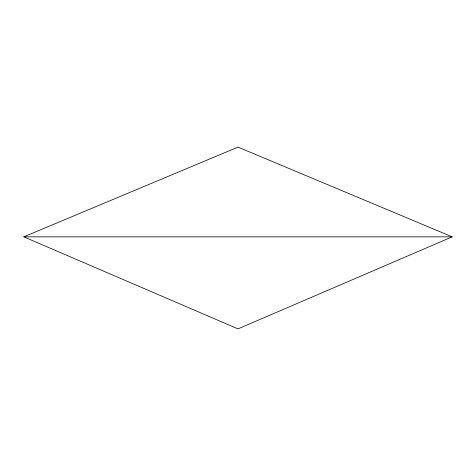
<?xml version="1.0" encoding="UTF-8"?>
<svg xmlns="http://www.w3.org/2000/svg" width="476" height="476" viewBox="0 0 476 476"><rect width="100%" height="100%" fill="white"/><g stroke="black" fill="none" stroke-linecap="round" stroke-linejoin="round"><path stroke-width="0.71" d="M452.2 236.84L238 328.886L23.8 236.84L238 147.114L452.2 236.84L23.8 236.84"/></g></svg>
